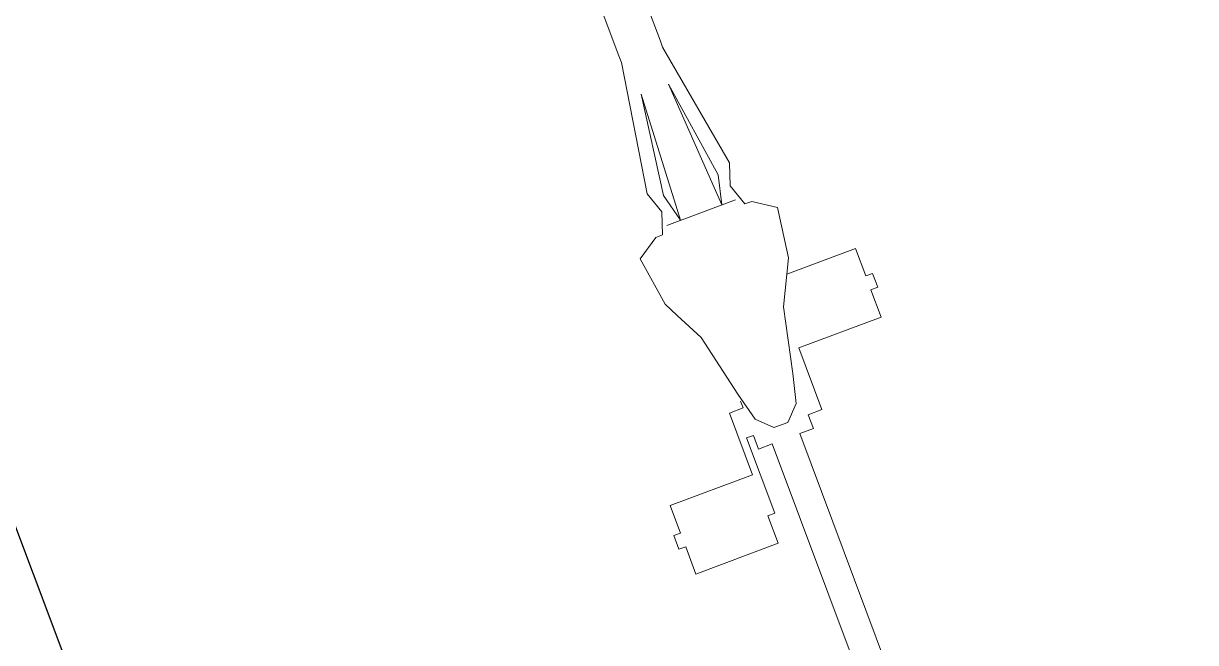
# Model space of a CAD drawing. Header units: millimetres. Extents: x 124625390 to 197272804, y 124613477 to 285228647.
# Drawn here: x 197206072 to 197206850, y 285187537 to 285187948 of the extents above; entities that cross this region are included whole.
import ezdxf

# ---------------------------------------------------------------- set-up
doc = ezdxf.new("R2010")
doc.units = ezdxf.units.MM
doc.layers.add('C-EQUIPMENT', color=6, linetype='Continuous', lineweight=9)
doc.layers.add('C-PARKING', color=1, linetype='Continuous', lineweight=25)

# ---------------------------------------------------------------- blocks, each defined once
blk = doc.blocks.new('*U16')
blk.add_ellipse((64.482, -10555.618), major_axis=(0, 10593.026), ratio=0.842304, start_param=-0.013397, end_param=0.002797)

msp = doc.modelspace()

# ---------------------------------------------------------------- linework, layer by layer
at = {"layer": 'C-EQUIPMENT'}
for p, q in [((197206494.285, 285187936.636), (197206439.705, 285188082.234)), ((197206466.985, 285187926.402), (197206412.405, 285188072.001)), ((197206495.99, 285187932.086), (197206494.285, 285187936.636)), ((197206468.691, 285187921.852), (197206466.985, 285187926.402)), ((197206540.341, 285187855.304), (197206495.99, 285187932.086)), ((197206485.742, 285187834.836), (197206468.691, 285187921.852)), ((197206499.968, 285187907.631), (197206535.22, 285187827.437)), ((197206532.947, 285187847.343), (197206499.968, 285187907.631)), ((197206496.547, 285187833.698), (197206481.769, 285187900.808)), ((197206481.769, 285187900.808), (197206507.92, 285187817.204)), ((197206540.908, 285187839.948), (197206540.341, 285187855.304)), ((197206535.22, 285187827.437), (197206532.947, 285187847.343)), ((197206495.409, 285187822.892), (197206485.742, 285187834.836)), ((197206507.92, 285187817.204), (197206496.547, 285187833.698)), ((197206550.575, 285187828.004), (197206540.908, 285187839.948)), ((197206544.319, 285187830.849), (197206498.82, 285187813.792)), ((197206555.125, 285187829.71), (197206550.575, 285187828.004)), ((197206572.186, 285187825.727), (197206555.125, 285187829.71)), ((197206579.575, 285187792.172), (197206572.186, 285187825.727)), ((197206495.976, 285187807.537), (197206495.409, 285187822.892)), ((197206481.187, 285187791.614), (197206491.426, 285187805.831)), ((197206491.426, 285187805.831), (197206495.976, 285187807.537)), ((197206623.936, 285187798.422), (197206578.437, 285187781.366)), ((197206630.759, 285187780.223), (197206623.936, 285187798.422)), ((197206497.676, 285187761.47), (197206481.187, 285187791.614)), ((197206578.437, 285187781.366), (197206579.575, 285187792.172)), ((197206578.437, 285187781.366), (197206576.159, 285187759.755)), ((197206635.309, 285187781.928), (197206630.759, 285187780.223)), ((197206638.72, 285187772.828), (197206635.309, 285187781.928)), ((197206634.17, 285187771.123), (197206638.72, 285187772.828)), ((197206640.992, 285187752.923), (197206634.17, 285187771.123)), ((197206505.638, 285187754.076), (197206497.676, 285187761.47)), ((197206576.159, 285187759.755), (197206582.41, 285187715.394)), ((197206505.638, 285187754.076), (197206521.56, 285187739.288)), ((197206586.393, 285187732.455), (197206640.992, 285187752.923)), ((197206521.56, 285187739.288), (197206546.011, 285187701.749)), ((197206601.744, 285187691.506), (197206586.393, 285187732.455)), ((197206582.41, 285187715.394), (197206584.683, 285187695.489)), ((197206546.011, 285187701.749), (197206557.383, 285187685.255)), ((197206549.422, 285187692.649), (197206547.716, 285187697.199)), ((197206584.683, 285187695.489), (197206578.994, 285187682.978)), ((197206540.322, 285187689.238), (197206549.422, 285187692.649)), ((197206540.322, 285187689.238), (197206555.672, 285187648.289)), ((197206557.383, 285187685.255), (197206569.894, 285187679.567)), ((197206592.644, 285187688.095), (197206601.744, 285187691.506)), ((197206596.055, 285187678.995), (197206592.644, 285187688.095)), ((197206578.994, 285187682.978), (197206569.894, 285187679.567)), ((197206586.955, 285187675.584), (197206596.055, 285187678.995)), ((197206556.244, 285187674.45), (197206551.694, 285187672.744)), ((197206551.694, 285187672.744), (197206570.456, 285187622.695)), ((197206559.655, 285187665.35), (197206556.244, 285187674.45)), ((197206662.003, 285187475.386), (197206586.955, 285187675.584)), ((197206568.755, 285187668.761), (197206559.655, 285187665.35)), ((197206643.803, 285187468.563), (197206568.755, 285187668.761)), ((197206555.672, 285187648.289), (197206501.073, 285187627.821)), ((197206501.073, 285187627.821), (197206507.896, 285187609.621)), ((197206570.456, 285187622.695), (197206565.906, 285187620.989)), ((197206565.906, 285187620.989), (197206572.729, 285187602.789)), ((197206507.896, 285187609.621), (197206503.346, 285187607.916)), ((197206503.346, 285187607.916), (197206506.757, 285187598.816)), ((197206506.757, 285187598.816), (197206511.307, 285187600.522)), ((197206511.307, 285187600.522), (197206518.129, 285187582.322)), ((197206518.129, 285187582.322), (197206572.729, 285187602.789))]:
    msp.add_line(p, q, dxfattribs=at)
at = {"layer": 'C-PARKING'}
msp.add_line((197204613.213, 285191466.055), (197206849.648, 285185537.854), dxfattribs=at)

# ---------------------------------------------------------------- block references
at = {"layer": 'C-EQUIPMENT', "xscale": 25.4, "yscale": 25.4, "zscale": 25.4, "rotation": 290.6691666591442}
msp.add_blockref('*U16', (197203661.864, 285190348.936), dxfattribs=at)

doc.saveas('drawing.dxf')
